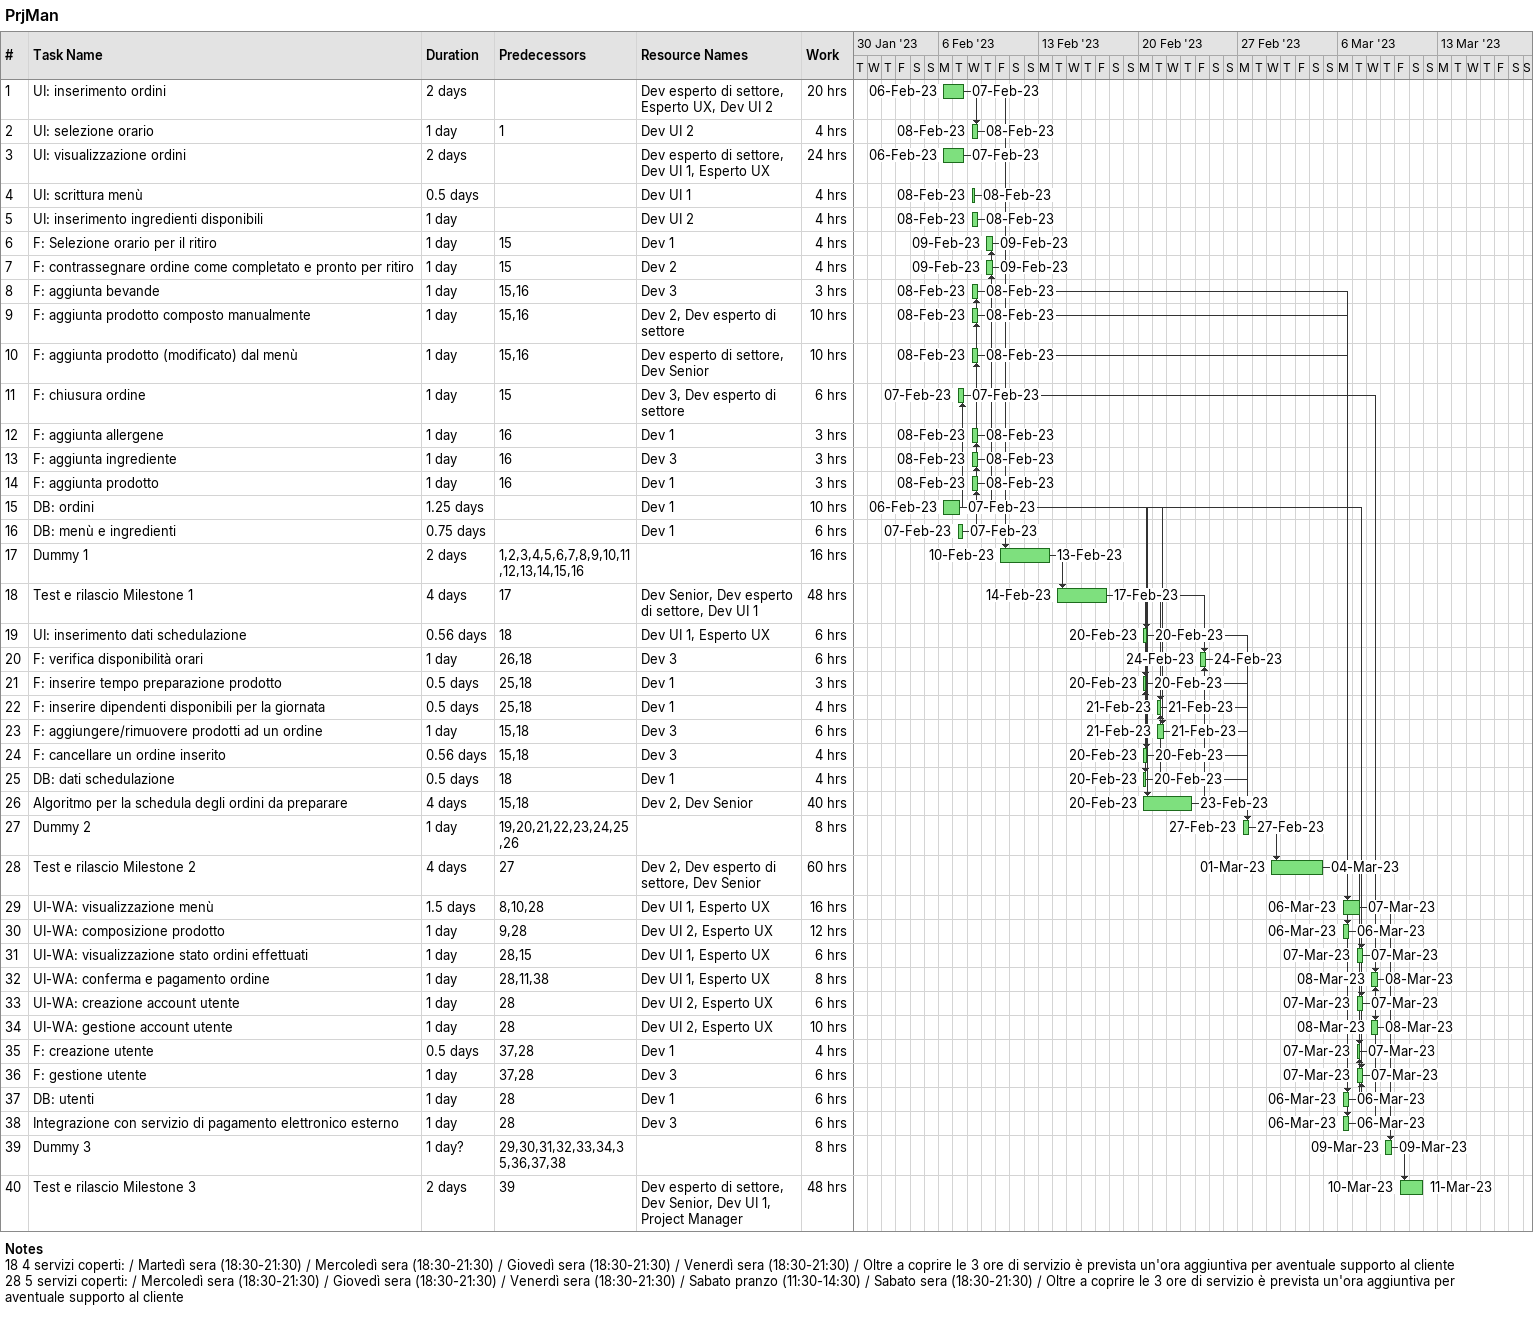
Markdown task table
PrjMan

| ID | Task | Duration | Start | Finish | Predecessors | Resources | Work (h) |
|---|---|---|---|---|---|---|---|
| 1 | UI: inserimento ordini | 2d | 2023-02-06 | 2023-02-07 |  | Dev esperto di settore, Esperto UX, Dev UI 2 | 20 |
| 2 | UI: selezione orario | 1d | 2023-02-08 | 2023-02-08 | 1 | Dev UI 2 | 4 |
| 3 | UI: visualizzazione ordini | 2d | 2023-02-06 | 2023-02-07 |  | Dev esperto di settore, Dev UI 1, Esperto UX | 24 |
| 4 | UI: scrittura menù | 0.5d | 2023-02-08 | 2023-02-08 |  | Dev UI 1 | 4 |
| 5 | UI: inserimento ingredienti disponibili | 1d | 2023-02-08 | 2023-02-08 |  | Dev UI 2 | 4 |
| 6 | F: Selezione orario per il ritiro | 1d | 2023-02-09 | 2023-02-09 | 15 | Dev 1 | 4 |
| 7 | F: contrassegnare ordine come completato e pronto per ritiro | 1d | 2023-02-09 | 2023-02-09 | 15 | Dev 2 | 4 |
| 8 | F: aggiunta bevande | 1d | 2023-02-08 | 2023-02-08 | 15, 16 | Dev 3 | 3 |
| 9 | F: aggiunta prodotto composto manualmente | 1d | 2023-02-08 | 2023-02-08 | 15, 16 | Dev 2, Dev esperto di settore | 10 |
| 10 | F: aggiunta prodotto (modificato) dal menù | 1d | 2023-02-08 | 2023-02-08 | 15, 16 | Dev esperto di settore, Dev Senior | 10 |
| 11 | F: chiusura ordine | 1d | 2023-02-07 | 2023-02-07 | 15 | Dev 3, Dev esperto di settore | 6 |
| 12 | F: aggiunta allergene | 1d | 2023-02-08 | 2023-02-08 | 16 | Dev 1 | 3 |
| 13 | F: aggiunta ingrediente | 1d | 2023-02-08 | 2023-02-08 | 16 | Dev 3 | 3 |
| 14 | F: aggiunta prodotto | 1d | 2023-02-08 | 2023-02-08 | 16 | Dev 1 | 3 |
| 15 | DB: ordini | 1.25d | 2023-02-06 | 2023-02-07 |  | Dev 1 | 10 |
| 16 | DB: menù e ingredienti | 0.75d | 2023-02-07 | 2023-02-07 |  | Dev 1 | 6 |
| 17 | Dummy 1 | 2d | 2023-02-10 | 2023-02-13 | 1, 2, 3, 4, 5, 6, 7, 8, 9, 10, 11, 12, 13, 14, 15, 16 |  | 16 |
| 18 | Test e rilascio Milestone 1 | 4d | 2023-02-14 | 2023-02-17 | 17 | Dev Senior, Dev esperto di settore, Dev UI 1 | 48 |
| 19 | UI: inserimento dati schedulazione | 0.56d | 2023-02-20 | 2023-02-20 | 18 | Dev UI 1, Esperto UX | 6 |
| 20 | F: verifica disponibilità orari | 1d | 2023-02-24 | 2023-02-24 | 26, 18 | Dev 3 | 6 |
| 21 | F: inserire tempo preparazione prodotto | 0.5d | 2023-02-20 | 2023-02-20 | 25, 18 | Dev 1 | 3 |
| 22 | F: inserire dipendenti disponibili per la giornata | 0.5d | 2023-02-21 | 2023-02-21 | 25, 18 | Dev 1 | 4 |
| 23 | F: aggiungere/rimuovere prodotti ad un ordine | 1d | 2023-02-21 | 2023-02-21 | 15, 18 | Dev 3 | 6 |
| 24 | F: cancellare un ordine inserito | 0.56d | 2023-02-20 | 2023-02-20 | 15, 18 | Dev 3 | 4 |
| 25 | DB: dati schedulazione | 0.5d | 2023-02-20 | 2023-02-20 | 18 | Dev 1 | 4 |
| 26 | Algoritmo per la schedula degli ordini da preparare | 4d | 2023-02-20 | 2023-02-23 | 15, 18 | Dev 2, Dev Senior | 40 |
| 27 | Dummy 2 | 1d | 2023-02-27 | 2023-02-27 | 19, 20, 21, 22, 23, 24, 25, 26 |  | 8 |
| 28 | Test e rilascio Milestone 2 | 4d | 2023-03-01 | 2023-03-04 | 27 | Dev 2, Dev esperto di settore, Dev Senior | 60 |
| 29 | UI-WA: visualizzazione menù | 1.5d | 2023-03-06 | 2023-03-07 | 8, 10, 28 | Dev UI 1, Esperto UX | 16 |
| 30 | UI-WA: composizione prodotto | 1d | 2023-03-06 | 2023-03-06 | 9, 28 | Dev UI 2, Esperto UX | 12 |
| 31 | UI-WA: visualizzazione stato ordini effettuati | 1d | 2023-03-07 | 2023-03-07 | 28, 15 | Dev UI 1, Esperto UX | 6 |
| 32 | UI-WA: conferma e pagamento ordine | 1d | 2023-03-08 | 2023-03-08 | 28, 11, 38 | Dev UI 1, Esperto UX | 8 |
| 33 | UI-WA: creazione account utente | 1d | 2023-03-07 | 2023-03-07 | 28 | Dev UI 2, Esperto UX | 6 |
| 34 | UI-WA: gestione account utente | 1d | 2023-03-08 | 2023-03-08 | 28 | Dev UI 2, Esperto UX | 10 |
| 35 | F: creazione utente | 0.5d | 2023-03-07 | 2023-03-07 | 37, 28 | Dev 1 | 4 |
| 36 | F: gestione utente | 1d | 2023-03-07 | 2023-03-07 | 37, 28 | Dev 3 | 6 |
| 37 | DB: utenti | 1d | 2023-03-06 | 2023-03-06 | 28 | Dev 1 | 6 |
| 38 | Integrazione con servizio di pagamento elettronico esterno | 1d | 2023-03-06 | 2023-03-06 | 28 | Dev 3 | 6 |
| 39 | Dummy 3 | 1d? | 2023-03-09 | 2023-03-09 | 29, 30, 31, 32, 33, 34, 35, 36, 37, 38 |  | 8 |
| 40 | Test e rilascio Milestone 3 | 2d | 2023-03-10 | 2023-03-11 | 39 | Dev esperto di settore, Dev Senior, Dev UI 1, Project Manager | 48 |

Notes
- 18: 4 servizi coperti: / Martedì sera (18:30-21:30) / Mercoledì sera (18:30-21:30) / Giovedì sera (18:30-21:30) / Venerdì sera (18:30-21:30) / Oltre a coprire le 3 ore di servizio è prevista un'ora aggiuntiva per aventuale supporto al cliente
- 28: 5 servizi coperti: / Mercoledì sera (18:30-21:30) / Giovedì sera (18:30-21:30) / Venerdì sera (18:30-21:30) / Sabato pranzo (11:30-14:30) / Sabato sera (18:30-21:30) / Oltre a coprire le 3 ore di servizio è prevista un'ora aggiuntiva per aventuale supporto al cliente
